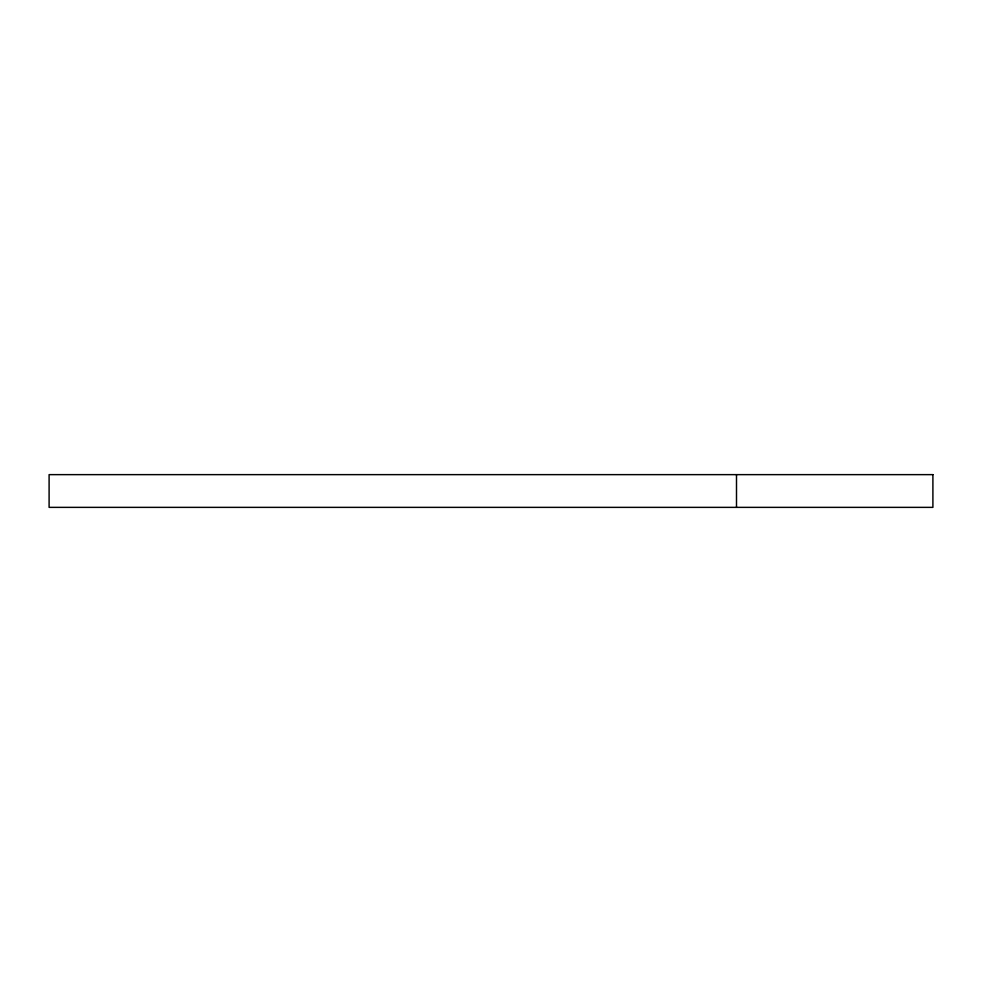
<?xml version="1.0" encoding="UTF-8"?>
<svg xmlns="http://www.w3.org/2000/svg" width="982" height="982" viewBox="0 0 982 982"><rect width="100%" height="100%" fill="white"/><g stroke="black" fill="none" stroke-linecap="round" stroke-linejoin="round"><path stroke-width="1.47" d="M736.5 474.637L736.5 507.363M932.9 474.637L49.1 474.637L49.1 507.363L932.9 507.363L932.9 474.637"/></g></svg>
